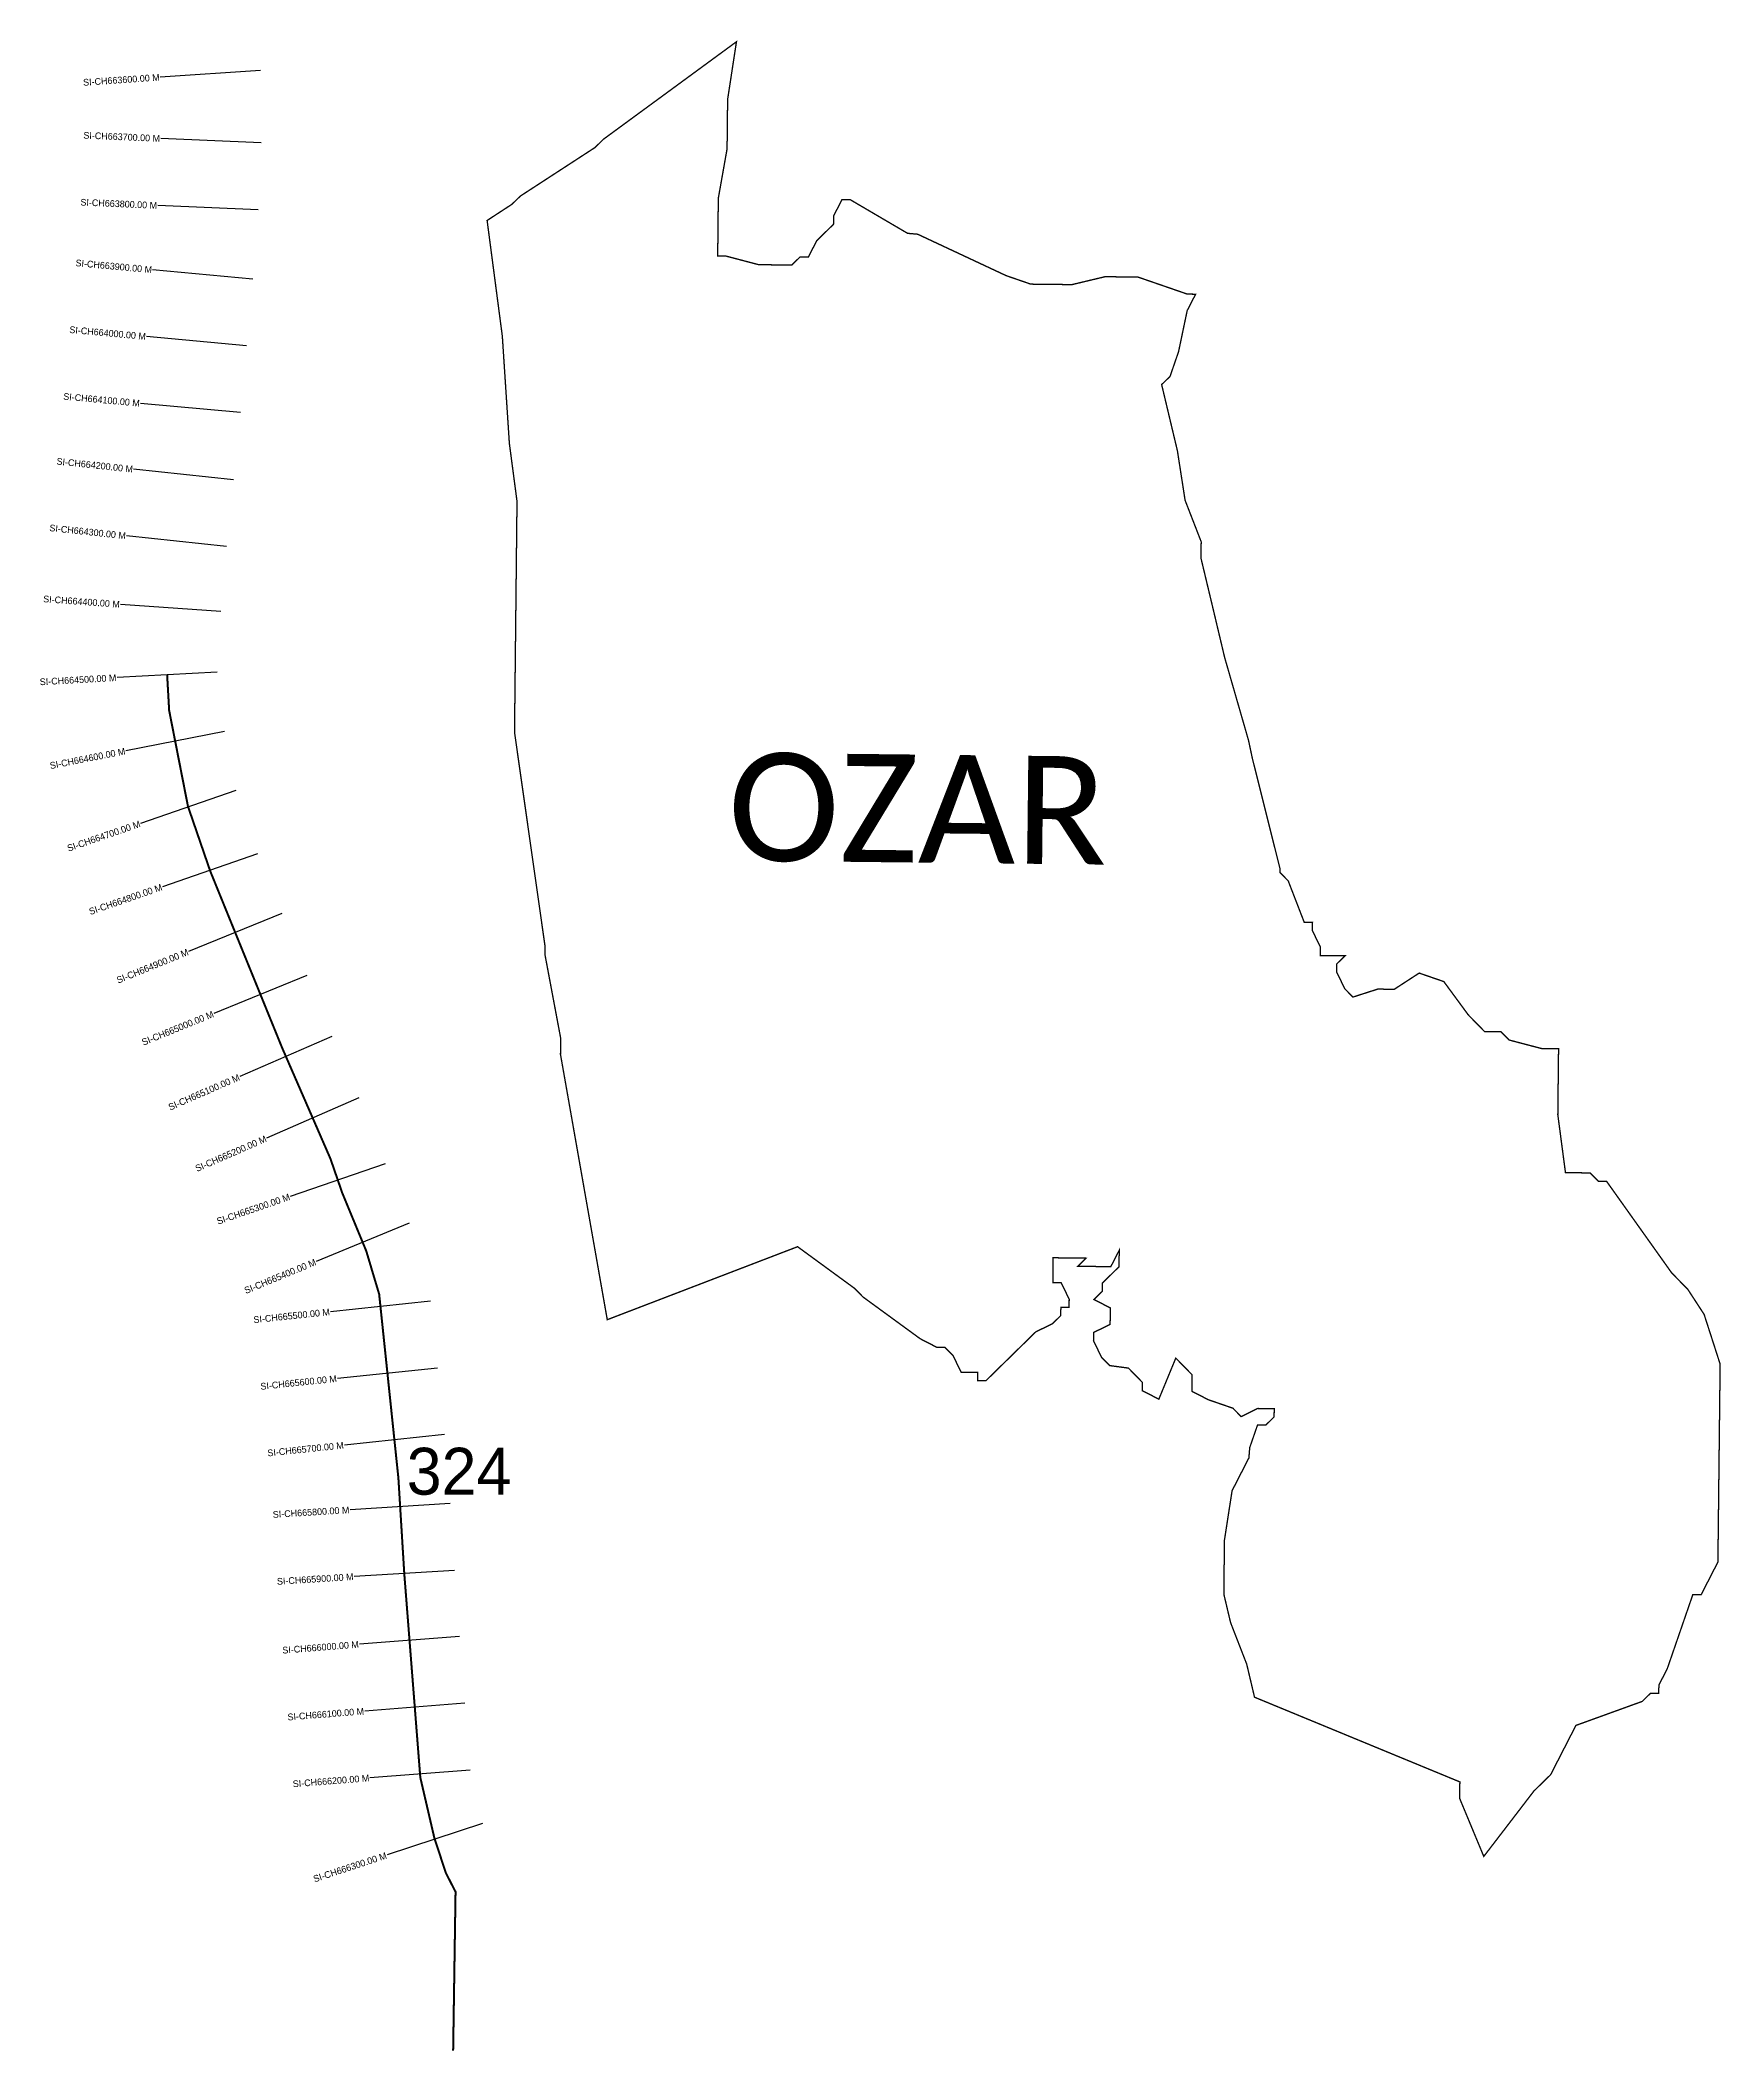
# Model space of a CAD drawing. Header units: metres. Extents: x 334872 to 337380, y 1779198 to 1782200.
import ezdxf
from ezdxf.enums import TextEntityAlignment as Align

# ---------------------------------------------------------------- set-up
doc = ezdxf.new("R2010")
doc.units = ezdxf.units.M
for name, color, linetype in [('CS', 134, 'Continuous'), ('CSMark', 6, 'Continuous'), ('NATURALLY PROTECTED', 3, 'Continuous'), ('VILLAGE NAME', 250, 'Continuous')]:
    doc.layers.add(name, color=color, linetype=linetype)

msp = doc.modelspace()

# ---------------------------------------------------------------- linework, layer by layer
at = {"color": 6, "const_width": 2}
msp.add_lwpolyline([(335538.6, 1781930.8), (335575.7, 1781955), (335588.2, 1781967.2), (335699.8, 1782039.8), (335712.2, 1782052), (335910.7, 1782197.5), (335897.5, 1782111.5), (335896.7, 1782037.7), (335883.6, 1781963.9), (335882.7, 1781877.8), (335894.9, 1781877.7), (335944, 1781864.8), (335993.3, 1781864.3), (336005.7, 1781876.5), (336018, 1781876.3), (336030.6, 1781900.8), (336055.5, 1781925.1), (336055.6, 1781937.5), (336068.2, 1781961.9), (336080.5, 1781961.8), (336166.1, 1781911.6), (336181.1, 1781910.3), (336313.1, 1781848.5), (336349.9, 1781835.8), (336411.4, 1781835.1), (336460.8, 1781846.9), (336510, 1781846.3), (336583.6, 1781820.9), (336595.9, 1781820.8), (336583.3, 1781796.3), (336570.4, 1781734.9), (336557.7, 1781698.1), (336545.2, 1781685.9), (336568.7, 1781587.2), (336580.2, 1781513.2), (336604.2, 1781451.4), (336603.9, 1781426.8), (336621.6, 1781352.8), (336639.2, 1781278.7), (336674.8, 1781155.2), (336680.5, 1781128.4), (336722, 1780962.8), (336721.9, 1780957.8), (336734.1, 1780945.3), (336758, 1780883.5), (336770.3, 1780883.4), (336770.2, 1780871.1), (336782.2, 1780846.3), (336782.1, 1780834), (336819, 1780833.6), (336806.5, 1780821.5), (336806.4, 1780809.2), (336818.5, 1780784.4), (336830.6, 1780772), (336867.7, 1780783.9), (336892.3, 1780783.6), (336929.5, 1780807.8), (336966.3, 1780795.1), (337002.7, 1780745.5), (337027, 1780720.6), (337051.6, 1780720.3), (337063.8, 1780707.9), (337112.9, 1780695), (337137.5, 1780694.8), (337136.4, 1780596.3), (337147.8, 1780510), (337184.7, 1780509.6), (337196.9, 1780497.2), (337209.2, 1780497), (337306.2, 1780360.6), (337330.5, 1780335.7), (337354.7, 1780298.5), (337378.6, 1780224.4), (337375.3, 1779929), (337350.2, 1779880.1), (337337.8, 1779880.2), (337299.7, 1779769.8), (337287.2, 1779745.4), (337287, 1779733), (337274.7, 1779733.2), (337262.3, 1779721), (337163.4, 1779685.2), (337125.7, 1779611.7), (337100.8, 1779587.4), (337025.9, 1779489.7), (336989.9, 1779576.3), (336990.2, 1779600.9), (336683.8, 1779727.3), (336672.1, 1779776.7), (336648.1, 1779838.5), (336638, 1779881), (336638.9, 1779961.7), (336650.3, 1780035.4), (336675.4, 1780084.4), (336676.6, 1780099.7), (336688.3, 1780133.5), (336700.6, 1780133.3), (336713, 1780145.5), (336713.2, 1780157.8), (336688.5, 1780158.1), (336663.8, 1780146), (336651.6, 1780158.5), (336614.8, 1780171.2), (336590.3, 1780183.8), (336590.6, 1780208.4), (336566.3, 1780233.3), (336541, 1780172), (336516.5, 1780184.6), (336516.6, 1780196.9), (336495.6, 1780218.4), (336467.7, 1780222.1), (336455.5, 1780234.5), (336443.5, 1780259.2), (336443.6, 1780271.5), (336468.3, 1780283.6), (336468.6, 1780308.2), (336444.1, 1780320.7), (336456.6, 1780332.9), (336456.7, 1780345.2), (336481.6, 1780369.6), (336481.9, 1780394.2), (336469.3, 1780369.7), (336420.1, 1780370.3), (336432.5, 1780382.4), (336383.3, 1780383), (336382.9, 1780346), (336395.2, 1780345.9), (336407.2, 1780321.2), (336407.1, 1780308.9), (336394.8, 1780309), (336394.6, 1780296.7), (336382.2, 1780284.5), (336357.4, 1780272.5), (336282.8, 1780199.4), (336270.5, 1780199.6), (336270.6, 1780211.9), (336246, 1780212.1), (336234, 1780236.9), (336221.8, 1780249.3), (336209.5, 1780249.5), (336185, 1780262.1), (336099.5, 1780324.5), (336087.4, 1780337), (336001.9, 1780399.5), (335717.9, 1780290.6), (335648.1, 1780686.4), (335648.2, 1780698.7), (335648.3, 1780711), (335625.1, 1780834.4), (335625.2, 1780846.7), (335579.5, 1781167.2), (335583.2, 1781511.8), (335571.8, 1781598.1), (335561.3, 1781758.2), (335538.6, 1781930.8)], dxfattribs=at)
at = {"layer": 'CS'}
for p, q in [((335200.5, 1782154.7), (335050.9, 1782144.6)), ((335201.3, 1782046.6), (335051.5, 1782053.1)), ((335197, 1781946.6), (335047.1, 1781953.2)), ((335188.9, 1781843.4), (335039.5, 1781857.1)), ((335179.7, 1781743.8), (335030.3, 1781757.5)), ((335170.5, 1781644.2), (335021.2, 1781657.9)), ((335160.1, 1781543.7), (335011, 1781559.5)), ((335149.6, 1781444.2), (335000.4, 1781460.1)), ((335141, 1781347.2), (334991.4, 1781357.9)), ((335136, 1781257), (334986.3, 1781248.6)), ((335146.7, 1781168.2), (334999.5, 1781139.3)), ((335163.4, 1781080.1), (335021.5, 1781031.2)), ((335195.9, 1780985.5), (335054.1, 1780936.7)), ((335232.1, 1780896.7), (335093.2, 1780840.2)), ((335269.8, 1780804.1), (335130.8, 1780747.6)), ((335307, 1780713.3), (335169.6, 1780653.3)), ((335347, 1780621.7), (335209.5, 1780561.7)), ((335386.7, 1780523.4), (335244.8, 1780474.6)), ((335422.1, 1780434.8), (335283.5, 1780377.5)), ((335454, 1780318), (335304.8, 1780302.4)), ((335464.4, 1780218.5), (335315.2, 1780202.9)), ((335474.8, 1780119.1), (335325.6, 1780103.5)), ((335483.7, 1780016.3), (335334, 1780007)), ((335489.9, 1779916.5), (335340.1, 1779907.2)), ((335497.6, 1779818), (335348.1, 1779806.3)), ((335505.4, 1779718.3), (335355.9, 1779706.6)), ((335513.2, 1779618.6), (335363.7, 1779606.9)), ((335531.8, 1779538.7), (335389.3, 1779491.9))]:
    msp.add_line(p, q, dxfattribs=at)
at = {"layer": 'NATURALLY PROTECTED', "const_width": 3, "flags": 128}
msp.add_lwpolyline([(335061.1, 1781253), (335064.1, 1781199.7), (335092.2, 1781056.5), (335125.5, 1780959.7), (335232.9, 1780695.8), (335304.8, 1780530.8), (335322.4, 1780479.8), (335358.2, 1780393.2), (335377.5, 1780328.7), (335387, 1780238), (335406.2, 1780054.3), (335415, 1779911.4), (335438.9, 1779607.5), (335459.9, 1779517.1), (335477.1, 1779464.9), (335491.5, 1779436.9), (335487.9, 1779199.7)], dxfattribs=at)

# ---------------------------------------------------------------- texts
at = {"insert": (335418.6, 1780099.5), "char_height": 70, "attachment_point": 1}
msp.add_mtext_dynamic_manual_height_columns('324', width=240.624, gutter_width=1, heights=[0], dxfattribs=at)
at = {"layer": 'CSMark'}
for s, rotation, p in [('SI-CH663600.00 M', 3.8611, (335049.9, 1782144.5)), ('SI-CH663700.00 M', 357.5141, (335050.5, 1782053.1)), ('SI-CH663800.00 M', 357.5141, (335046.1, 1781953.2)), ('SI-CH663900.00 M', 354.7442, (335038.5, 1781857.2)), ('SI-CH664000.00 M', 354.7442, (335029.3, 1781757.6)), ('SI-CH664100.00 M', 354.7442, (335020.2, 1781658)), ('SI-CH664200.00 M', 353.9376, (335010, 1781559.6)), ('SI-CH664300.00 M', 353.9376, (334999.4, 1781460.2)), ('SI-CH664400.00 M', 355.8853, (334990.4, 1781358)), ('SI-CH664500.00 M', 3.1814, (334985.3, 1781248.6)), ('SI-CH664600.00 M', 11.0915, (334998.5, 1781139.1)), ('SI-CH664700.00 M', 19.0039, (335020.6, 1781030.9)), ('SI-CH664800.00 M', 19.0039, (335053.2, 1780936.4)), ('SI-CH664900.00 M', 22.1388, (335092.2, 1780839.8)), ('SI-CH665000.00 M', 22.1388, (335129.9, 1780747.2)), ('SI-CH665100.00 M', 23.567, (335168.6, 1780652.9)), ('SI-CH665200.00 M', 23.567, (335208.6, 1780561.3)), ('SI-CH665300.00 M', 18.9837, (335243.9, 1780474.3)), ('SI-CH665400.00 M', 22.451, (335282.6, 1780377.2)), ('SI-CH665500.00 M', 5.9724, (335303.8, 1780302.3)), ('SI-CH665600.00 M', 5.9724, (335314.2, 1780202.8)), ('SI-CH665700.00 M', 5.9724, (335324.6, 1780103.4)), ('SI-CH665800.00 M', 3.5486, (335333, 1780006.9)), ('SI-CH665900.00 M', 3.5486, (335339.2, 1779907.1)), ('SI-CH666000.00 M', 4.4878, (335347.1, 1779806.2)), ('SI-CH666100.00 M', 4.4878, (335354.9, 1779706.5)), ('SI-CH666200.00 M', 4.4878, (335362.7, 1779606.8)), ('SI-CH666300.00 M', 18.2142, (335388.3, 1779491.5))]:
    msp.add_text(s, height=10, rotation=rotation, dxfattribs=at).set_placement(p, align=Align.MIDDLE_RIGHT)
at = {"layer": 'VILLAGE NAME', "insert": (335899.1, 1781136.9), "char_height": 161.109, "attachment_point": 1, "rotation": 359.3742}
msp.add_mtext_dynamic_manual_height_columns('{\\fCalibri|b0|i0|c0|p34;OZAR}', width=1589.786, gutter_width=805.5, heights=[0], dxfattribs=at)

doc.saveas('drawing.dxf')
